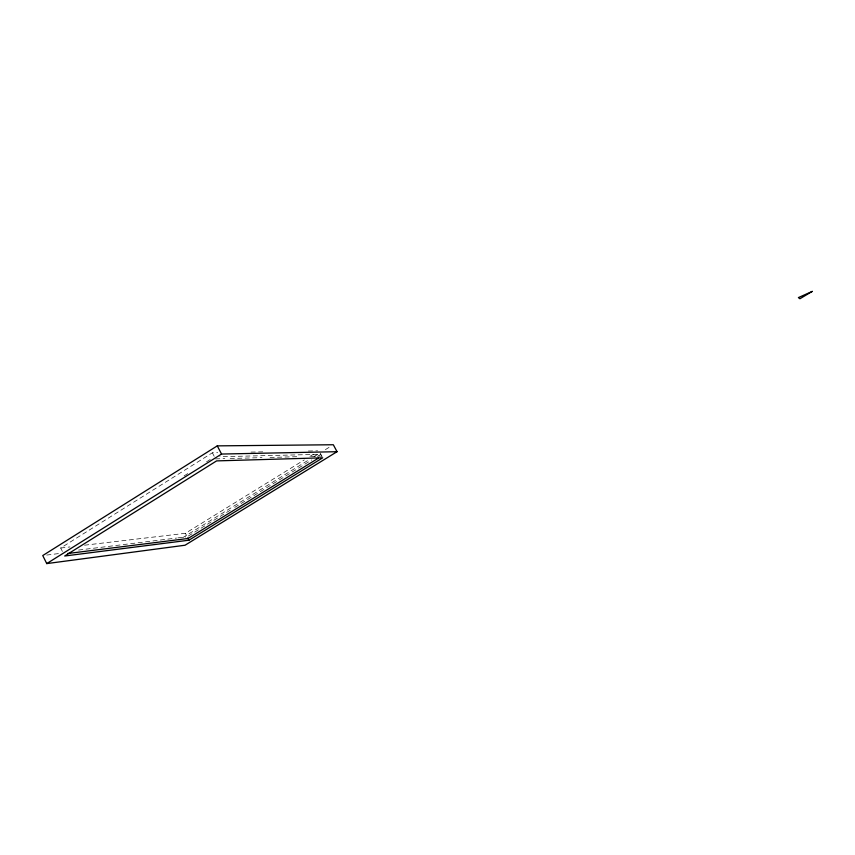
<?xml version="1.0" encoding="UTF-8"?>
<svg xmlns="http://www.w3.org/2000/svg" width="855" height="855" viewBox="0 0 855 855"><rect width="100%" height="100%" fill="white"/><g stroke="black" fill="none" stroke-linecap="round" stroke-linejoin="round"><path stroke-width="0.64" stroke-dasharray="4.28 3.21" d="M62.404 551.443L60.694 548.023L212.361 452.797L217.694 452.701M184.114 475.882L188.613 473.061M206.6 461.786L211.1 458.964M84.57 545.201L185.396 533.306L304.273 459.905M309.938 456.41L313.336 454.315M182.671 537.688L309.531 459.424M314.063 456.623L317.462 454.529M325.392 449.634L329.923 446.844M230.219 510.2L187.17 536.748L185.396 533.306M234.751 507.41L311.797 459.905M317.462 456.41L320.86 454.315L219.788 456.72M46.715 555.066L59.936 553.431M78.585 550.064L176.568 538.052M177.893 537.891L185.845 536.919M60.694 548.023L69.982 546.933M215.535 458.879L224.833 458.633M230.145 458.494L262.015 457.649M269.988 457.436L297.882 456.698M311.167 456.346L321.79 456.068M251.017 452.081L264.345 451.835M308.334 451.023L317.665 450.852M320.24 453.15L322.1 456.645M212.361 452.797L214.178 456.271"/><path stroke-width="1.28" d="M217.277 445.872L42.75 555.558L46.747 563.595L185.054 545.223L337.041 451.697L333.322 444.75L217.277 445.872L221.552 454.048L337.041 451.697M46.747 563.595L221.552 454.048M318.391 458.162L188.057 538.479L67.663 553.516M188.944 540.2L322.72 457.81L216.593 460.898L64.691 556.007L188.944 540.2L187.758 537.902M812.25 291.405L799.927 298.748L798.378 297.604L812.25 291.405"/></g></svg>
